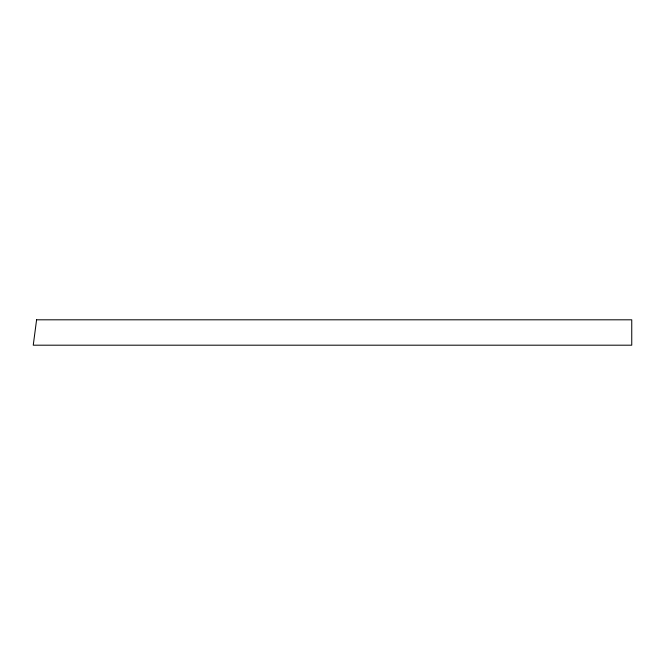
<?xml version="1.0" encoding="UTF-8"?>
<svg xmlns="http://www.w3.org/2000/svg" width="665" height="665" viewBox="0 0 665 665"><rect width="100%" height="100%" fill="white"/><g stroke="black" fill="none" stroke-linecap="round" stroke-linejoin="round"><path stroke-width="1" d="M36.592 319.807L33.25 345.193L631.75 345.193L631.75 319.807L36.592 319.807"/></g></svg>
